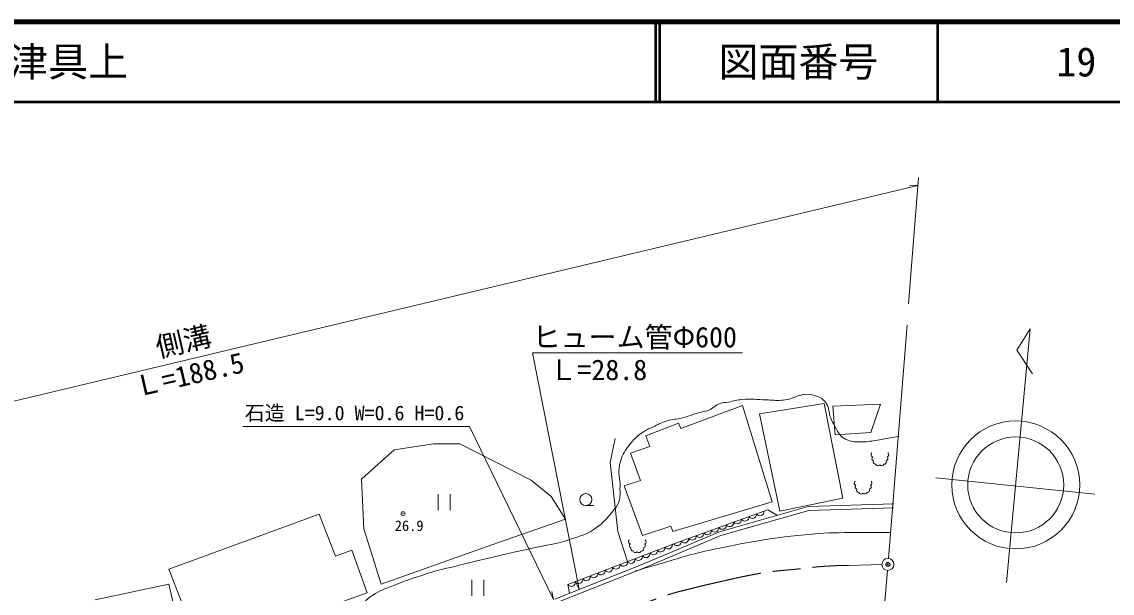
# Model space of a CAD drawing. Units: millimetres, scale not verified. Extents: x 40000 to 680000, y 20000 to 380000.
# Drawn here: x 429549 to 565846, y 308550 to 380000 of the extents above; entities that cross this region are included whole.
import ezdxf
from ezdxf.enums import TextEntityAlignment as Align

# ---------------------------------------------------------------- set-up
doc = ezdxf.new("R2010")
doc.units = ezdxf.units.MM
doc.header["$LTSCALE"] = 1000
doc.header["$PDMODE"] = 32
doc.header["$PDSIZE"] = 500
doc.linetypes.add('CHAIN', pattern=[18.5, 12, -1.5, 3.5, -1.5])
for name, color, linetype, lineweight in [('M-BGD', 7, 'Continuous', 13), ('M-BMK', 2, 'CHAIN', 13), ('M-STR-HTXT', 7, 'Continuous', 13), ('M-TTL', 2, 'Continuous', 140), ('M-TTL-LINE', 7, 'Continuous', 50), ('M-TTL-TXT', 7, 'Continuous', 13), ('M-WORK', 1, 'Continuous', 13)]:
    doc.layers.add(name, color=color, linetype=linetype, lineweight=lineweight)
doc.layers.add('M-OTRS', color=6, linetype='Continuous')
doc.styles.add('ＭＳ ゴシック', font='')
doc.styles.get('ＭＳ ゴシック').set_extended_font_data('MS Gothic')

msp = doc.modelspace()

# ---------------------------------------------------------------- linework, layer by layer
at = {"layer": 'M-BGD'}
for p, q in [((552626, 309895), (555588, 341620)), ((555588, 341620), (553944, 338950)), ((553944, 338950), (555873, 335990)), ((543804, 322981), (563693, 320932))]:
    msp.add_line(p, q, dxfattribs=at)
for centre, radius in [((553791, 322089), 8000), ((553791, 322089), 6000), ((537808, 312143), 750)]:
    msp.add_circle(centre, radius, dxfattribs=at)
at = {"layer": 'M-BMK'}
msp.add_line((532882, 312035), (537058, 312127), dxfattribs=at)
msp.add_open_spline([(493209, 301140), (496240, 302370), (497029, 302679), (499452, 303726), (500936, 304367), (501766, 304728), (503238, 305395), (504636, 306027), (505398, 306430), (506808, 307034), (507595, 307371), (508044, 307540), (508846, 307836), (509534, 308090), (509918, 308237), (510620, 308448), (511729, 308782), (512367, 308914), (513490, 309197), (514681, 309497), (515352, 309652), (516550, 309922), (518195, 310293), (519112, 310525), (520769, 310837), (521671, 311007), (522176, 311111), (523087, 311229), (524352, 311394), (525067, 311424), (526337, 311550), (527827, 311698), (528657, 311839), (530152, 311930), (531217, 311995), (531576, 312010), (532882, 312035)], degree=3, knots=[0, 0, 0, 0, 1, 1, 1, 2, 2, 2, 3, 3, 3, 4, 4, 4, 5, 5, 5, 6, 6, 6, 7, 7, 7, 8, 8, 8, 9, 9, 9, 10, 10, 10, 11, 11, 11, 12, 12, 12, 12], dxfattribs=at)
at = {"layer": 'M-OTRS'}
msp.add_point((537808, 312143), dxfattribs=at)
at = {"layer": 'M-STR-HTXT'}
for p, q in [((541618, 360543), (540372, 344719)), ((361294, 316534), (541539, 359546)), ((541539, 359546), (540508, 359557))]:
    msp.add_line(p, q, dxfattribs=at)
at = {"layer": 'M-TTL'}
msp.add_line((680000, 380000), (40000, 380000), dxfattribs=at)
at = {"layer": 'M-TTL-LINE'}
for p, q in [((508747, 380000), (508747, 370000)), ((509247, 380000), (509247, 370000)), ((543997, 380000), (543997, 370000)), ((40000, 370000), (680000, 370000))]:
    msp.add_line(p, q, dxfattribs=at)
at = {"layer": 'M-WORK'}
for p, q in [((540233, 342114), (537869, 312891)), ((499207, 309059), (493386, 338601)), ((493386, 338601), (519651, 338601)), ((511925, 329151), (519640, 332002)), ((519640, 332002), (523327, 319989)), ((521751, 330995), (529855, 332271)), ((529855, 332271), (532162, 320446)), ((530924, 331947), (536875, 332169)), ((531202, 328359), (530924, 331947)), ((536875, 332169), (535679, 328665)), ((524302, 318803), (521751, 330995)), ((485503, 329387), (457168, 329387)), ((495995, 307745), (485503, 329387)), ((507539, 328241), (511631, 329794)), ((511631, 329794), (511925, 329151)), ((535679, 328665), (531202, 328359)), ((476088, 326476), (481028, 327211)), ((481028, 327211), (484286, 327211)), ((484286, 327211), (493219, 322692)), ((503108, 324897), (503731, 327911)), ((508071, 326892), (507539, 328241)), ((471990, 322797), (476088, 326476)), ((505618, 326046), (508071, 326892)), ((506896, 322647), (505618, 326046)), ((503290, 323027), (503108, 324897)), ((504069, 316272), (503290, 323027)), ((472305, 316597), (471990, 322797)), ((493219, 322692), (495700, 320636)), ((504838, 321982), (506896, 322647)), ((507117, 315779), (504838, 321982)), ((481603, 320932), (481603, 318932)), ((483103, 320932), (483103, 318932)), ((495700, 320636), (497529, 317797)), ((532162, 320446), (524302, 318803)), ((500049, 319503), (501049, 319503)), ((523327, 319989), (510947, 316254)), ((511035, 314733), (522783, 318986)), ((516777, 316222), (527858, 319376)), ((522783, 318986), (524019, 318279)), ((527858, 319376), (538553, 319739)), ((527937, 318879), (538570, 319239)), ((447929, 311565), (466724, 318452)), ((466724, 318452), (468754, 313191)), ((497529, 317797), (488302, 314616)), ((516943, 315750), (527937, 318879)), ((474486, 309661), (472305, 316597)), ((505267, 312505), (504069, 316272)), ((510662, 316950), (507117, 315779)), ((507184, 312173), (516777, 316222)), ((510947, 316254), (510662, 316950)), ((507373, 311710), (516943, 315750)), ((468754, 313191), (470783, 313943)), ((470783, 313943), (472737, 308607)), ((488302, 314616), (474486, 309661)), ((497805, 309623), (511035, 314733)), ((496163, 307816), (507184, 312173)), ((452433, 299894), (447929, 311565)), ((496353, 307354), (507373, 311710)), ((537748, 311396), (535388, 282222)), ((447929, 309687), (438732, 307709)), ((451488, 294656), (447929, 309687)), ((485784, 310206), (485784, 308206)), ((487284, 310206), (487284, 308206)), ((498010, 308566), (497805, 309623)), ((499207, 309059), (498768, 309992)), ((472737, 308607), (466649, 306427)), ((495995, 307745), (495784, 308754))]:
    msp.add_line(p, q, dxfattribs=at)
msp.add_circle((500049, 320253), 750, dxfattribs=at)
for centre, radius, start, end in [((535999, 325868), 300, 131.69646, 250.31174), ((537615, 325856), 300, 295.5816, 51.83622), ((536112, 325375), 300, 135.42172, 248.97879), ((536285, 324990), 300, 159.44719, 269.02339), ((536566, 324780), 300, 197.56364, 321.14954), ((537025, 324791), 300, 221.4806, 335.92433), ((537324, 324968), 300, 265.11616, 25.19228), ((537521, 325386), 300, 284.47614, 41.84201), ((533906, 322336), 300, 131.69646, 250.31174), ((534019, 321843), 300, 135.42172, 248.97879), ((535427, 321853), 300, 284.47614, 41.84201), ((535521, 322324), 300, 295.5816, 51.83622), ((534192, 321457), 300, 159.44719, 269.02339), ((534473, 321248), 300, 197.56364, 321.14954), ((534931, 321258), 300, 221.4806, 335.92433), ((535231, 321435), 300, 265.11616, 25.19228), ((518989, 317732), 512, 212.58105, 7.22028), ((519929, 318073), 512, 212.58105, 7.22028), ((520870, 318413), 512, 212.58105, 7.22028), ((521810, 318753), 512, 212.58105, 7.22028), ((515228, 316371), 512, 212.58105, 7.22028), ((516168, 316711), 512, 212.58105, 7.22028), ((517109, 317051), 512, 212.58105, 7.22028), ((518049, 317392), 512, 212.58105, 7.22028), ((505678, 315009), 300, 131.69646, 250.31174), ((507293, 314997), 300, 295.5816, 51.83622), ((511467, 315009), 512, 212.58105, 7.22028), ((512407, 315350), 512, 212.58105, 7.22028), ((513347, 315690), 512, 212.58105, 7.22028), ((514288, 316030), 512, 212.58105, 7.22028), ((505791, 314516), 300, 135.42172, 248.97879), ((505964, 314130), 300, 159.44719, 269.02339), ((506245, 313921), 300, 197.56364, 321.14954), ((506703, 313931), 300, 221.4806, 335.92433), ((507003, 314108), 300, 265.11616, 25.19228), ((507559, 313511), 512, 213.79881, 8.43805), ((507199, 314526), 300, 284.47614, 41.84201), ((508492, 313871), 512, 213.79881, 8.43805), ((509425, 314232), 512, 213.79881, 8.43805), ((510358, 314592), 512, 213.79881, 8.43805), ((503828, 312070), 512, 213.79881, 8.43805), ((504760, 312430), 512, 213.79881, 8.43805), ((505693, 312791), 512, 213.79881, 8.43805), ((506626, 313151), 512, 213.79881, 8.43805), ((501029, 310989), 512, 213.79881, 8.43805), ((501962, 311349), 512, 213.79881, 8.43805), ((502895, 311710), 512, 213.79881, 8.43805), ((498231, 309908), 512, 213.79881, 8.43805), ((499163, 310269), 512, 213.79881, 8.43805), ((500096, 310629), 512, 213.79881, 8.43805)]:
    msp.add_arc(centre, radius, start, end, dxfattribs=at)
for points, knots in [([(471138, 298309), (471644, 299147), (471875, 299456), (472090, 300285), (472234, 300840), (472310, 301163), (472307, 301736), (472303, 302636), (471883, 303087), (471800, 303984), (471730, 304742), (471694, 305185), (471837, 305933), (471960, 306577), (472057, 306975), (472460, 307491), (472853, 307995), (473203, 308166), (473745, 308504), (474606, 309041), (475180, 309176), (476121, 309556), (477648, 310171), (478528, 310453), (480094, 310958), (481682, 311470), (482603, 311649), (484223, 312048), (487768, 312922), (489767, 313357), (493325, 314178), (495171, 314605), (496273, 314613), (498054, 315258), (499398, 315745), (500253, 315890), (501396, 316749), (502236, 317380), (502639, 317833), (503298, 318651), (503689, 319137), (503965, 319399), (504172, 319988), (504413, 320672), (504303, 321114), (504326, 321839), (504361, 322902), (504032, 323527), (504275, 324563), (504480, 325439), (504655, 325952), (505186, 326679), (505825, 327553), (506237, 328040), (507125, 328662), (507588, 328986), (507901, 329082), (508414, 329323), (509111, 329650), (509482, 329896), (510220, 330116), (510942, 330331), (511386, 330280), (512115, 330468), (512816, 330649), (513183, 330839), (513878, 331041), (514475, 331215), (514840, 331213), (515420, 331438), (516018, 331669), (516223, 332071), (516830, 332275), (517227, 332409), (517476, 332377), (517888, 332451), (518545, 332570), (518902, 332717), (519567, 332775), (520752, 332877), (521422, 332749), (522611, 332723), (523347, 332707), (523760, 332618), (524494, 332672), (524881, 332700), (525097, 332738), (525474, 332826), (525912, 332929), (526124, 333097), (526558, 333213), (526945, 333317), (527163, 333434), (527564, 333420), (528139, 333400), (528473, 333347), (529008, 333136), (529298, 333022), (529471, 332954), (529705, 332749), (529980, 332507), (530115, 332332), (530272, 332001), (530524, 331474), (530425, 331097), (530619, 330547), (530793, 330056), (530966, 329811), (531224, 329359), (531470, 328929), (531561, 328649), (531897, 328284), (532180, 327975), (532393, 327831), (532784, 327679), (533395, 327441), (533792, 327458), (534447, 327458), (535160, 327459), (535557, 327549), (536263, 327645), (536977, 327742), (537369, 327847), (538079, 327968), (538517, 328042), (538655, 328065), (539200, 328154)], [0, 0, 0, 0, 1, 1, 1, 2, 2, 2, 3, 3, 3, 4, 4, 4, 5, 5, 5, 6, 6, 6, 7, 7, 7, 8, 8, 8, 9, 9, 9, 10, 10, 10, 11, 11, 11, 12, 12, 12, 13, 13, 13, 14, 14, 14, 15, 15, 15, 16, 16, 16, 17, 17, 17, 18, 18, 18, 19, 19, 19, 20, 20, 20, 21, 21, 21, 22, 22, 22, 23, 23, 23, 24, 24, 24, 25, 25, 25, 26, 26, 26, 27, 27, 27, 28, 28, 28, 29, 29, 29, 30, 30, 30, 31, 31, 31, 32, 32, 32, 33, 33, 33, 34, 34, 34, 35, 35, 35, 36, 36, 36, 37, 37, 37, 38, 38, 38, 39, 39, 39, 40, 40, 40, 41, 41, 41, 42, 42, 42, 42]), ([(506186, 311302), (507557, 311714), (507910, 311815), (509018, 312137), (511496, 312855), (512863, 313351), (515384, 313896), (520395, 314978), (523241, 315487), (528347, 315947), (530495, 316140), (531708, 316108), (533865, 316137), (535537, 316160), (536082, 316160), (538146, 316137)], [0, 0, 0, 0, 1, 1, 1, 2, 2, 2, 3, 3, 3, 4, 4, 4, 5, 5, 5, 5])]:
    msp.add_open_spline(points, degree=3, knots=knots, dxfattribs=at)
msp.add_point((477202, 318488), dxfattribs=at)

# ---------------------------------------------------------------- texts
at = {"layer": 'M-STR-HTXT', "style": 'ＭＳ ゴシック'}
for s, p in [('側溝', (446796, 337241)), ('Ｌ=188.5', (444126, 332319))]:
    msp.add_text(s, height=2566, rotation=13.084, dxfattribs=at).set_placement(p, align=Align.BOTTOM_LEFT)
at = {"layer": 'M-TTL-TXT', "style": 'ＭＳ ゴシック'}
msp.add_text('地 名      長門市油谷向津具上', height=3666, dxfattribs=at).set_placement((370380, 375000), align=Align.MIDDLE_LEFT)
for s, p in [('図面番号', (526622, 375000)), ('19', (561372, 375000))]:
    msp.add_text(s, height=3666, dxfattribs=at).set_placement(p, align=Align.MIDDLE_CENTER)
at = {"layer": 'M-WORK', "style": 'ＭＳ ゴシック'}
for s, height, p in [('ヒューム管Φ600', 2566, (493401, 338523)), ('Ｌ=28.8', 2566, (495494, 334433)), ('石造 L=9.0 W=0.6 H=0.6', 1833, (457418, 329623))]:
    msp.add_text(s, height=height, dxfattribs=at).set_placement(p, align=Align.BOTTOM_LEFT)
msp.add_text('26.9', height=1320, dxfattribs=at).set_placement((476172, 316993), align=Align.MIDDLE_LEFT)

doc.saveas('drawing.dxf')
